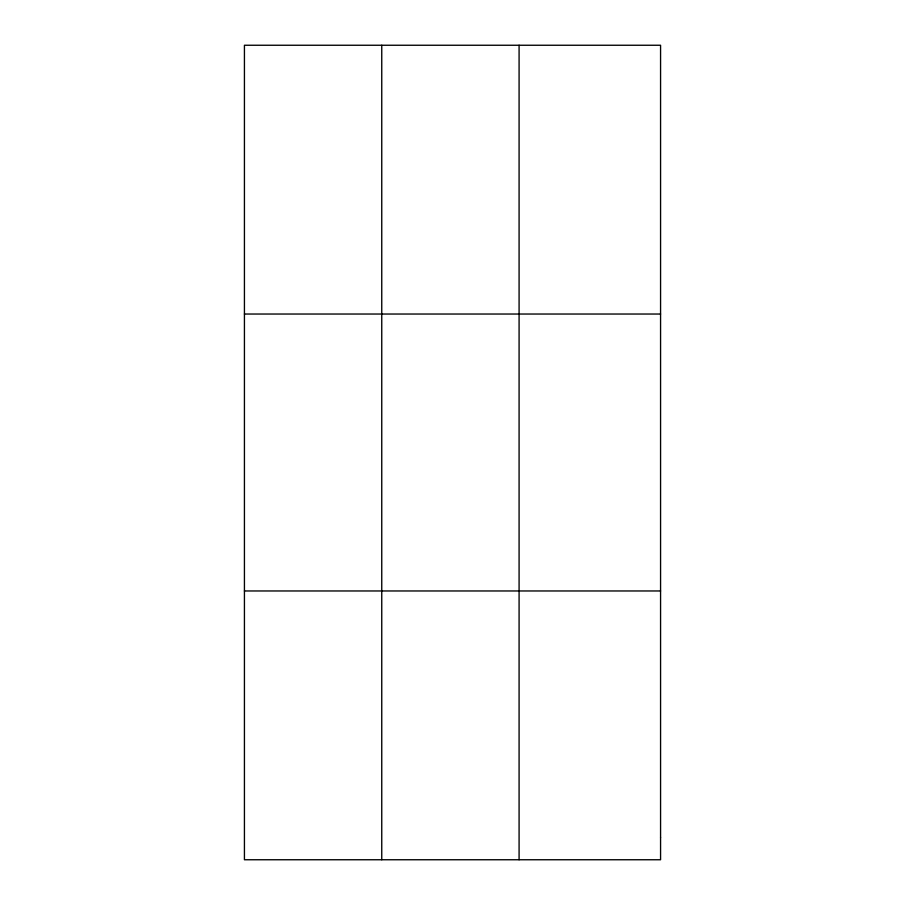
<?xml version="1.0" encoding="UTF-8"?>
<svg xmlns="http://www.w3.org/2000/svg" width="905" height="905" viewBox="0 0 905 905"><rect width="100%" height="100%" fill="white"/><g stroke="black" fill="none" stroke-linecap="round" stroke-linejoin="round"><path stroke-width="1.36" d="M381.752 859.75L381.752 45.25M519.085 859.75L519.085 45.25M244.429 314.035L660.571 314.035M244.429 590.965L660.571 590.965M660.571 837.351L660.571 859.75L244.429 859.75L244.429 45.25L660.571 45.25L660.571 837.351"/></g></svg>
